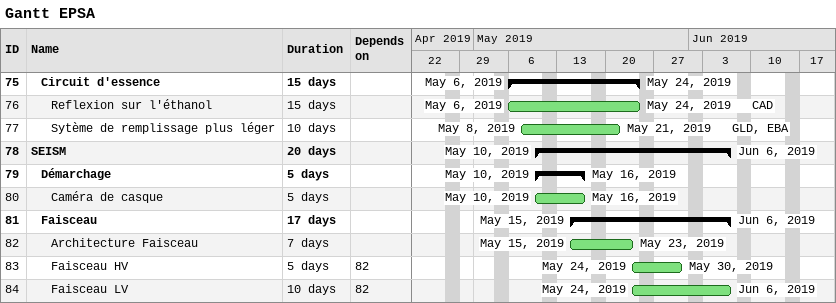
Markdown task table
Gantt EPSA

| ID | Level | Task | Duration | Start | Finish | Predecessors | Resources |
|---|---|---|---|---|---|---|---|
| 75 | 2 | **Circuit d'essence** | 15d | 2019-05-06 | 2019-05-24 |  |  |
| 76 | 3 | Reflexion sur l'éthanol | 15d | 2019-05-06 | 2019-05-24 |  | CAD |
| 77 | 3 | Sytème de remplissage plus léger | 10d | 2019-05-08 | 2019-05-21 |  | GLD, EBA |
| 78 | 1 | **SEISM** | 20d | 2019-05-10 | 2019-06-06 |  |  |
| 79 | 2 | **Démarchage** | 5d | 2019-05-10 | 2019-05-16 |  |  |
| 80 | 3 | Caméra de casque | 5d | 2019-05-10 | 2019-05-16 |  |  |
| 81 | 2 | **Faisceau** | 17d | 2019-05-15 | 2019-06-06 |  |  |
| 82 | 3 | Architecture Faisceau | 7d | 2019-05-15 | 2019-05-23 |  |  |
| 83 | 3 | Faisceau HV | 5d | 2019-05-24 | 2019-05-30 | 82 |  |
| 84 | 3 | Faisceau LV | 10d | 2019-05-24 | 2019-06-06 | 82 |  |
